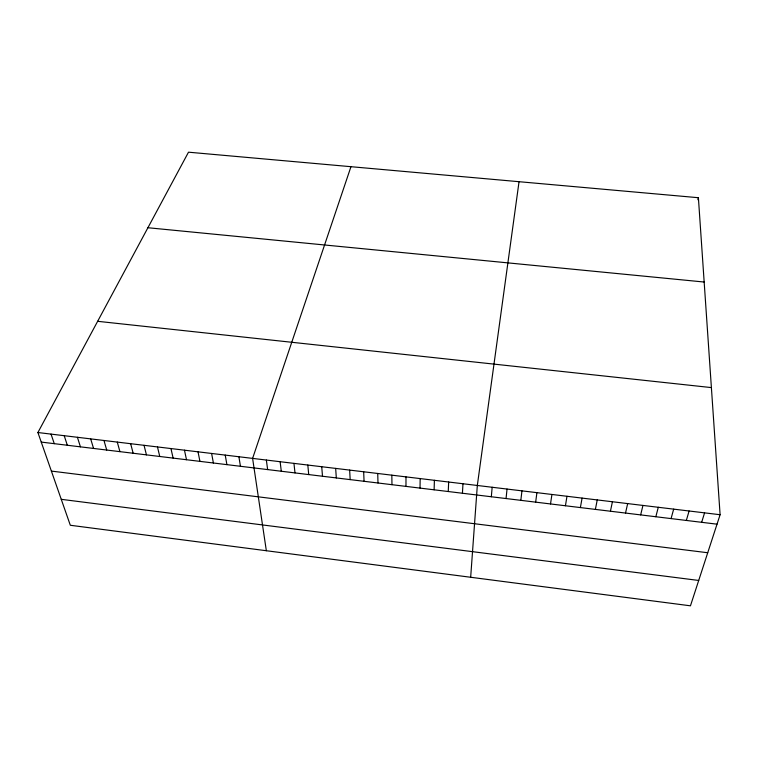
<?xml version="1.0" encoding="UTF-8"?>
<svg xmlns="http://www.w3.org/2000/svg" width="758" height="758" viewBox="0 0 758 758"><rect width="100%" height="100%" fill="white"/><g stroke="black" fill="none" stroke-linecap="round" stroke-linejoin="round"><path stroke-width="1.14" d="M405.975 486.39L405.985 476.877M420.027 488.095L420.169 478.582M434.116 489.81L434.4 480.297M448.253 491.525L448.66 482.022M462.427 493.24L462.977 483.746M470.671 577.264L477.322 485.471L519.04 181.702M491.326 496.755L492.16 487.261M506.06 498.546L507.036 489.052M520.831 500.337L521.949 490.852M535.66 502.137L536.92 492.653M550.516 503.947L551.928 494.462M565.43 505.757L566.984 496.272M580.382 507.576L582.087 498.091M595.381 509.395L597.238 499.92M610.427 511.224L612.426 501.749M625.521 513.052L627.671 503.587M697.919 199.771L698.393 197.715L188.496 152.187L37.9 432.524L70.323 525.266L690.453 605.813L720.1 514.729L698.393 197.715M640.652 514.89L642.955 505.425M655.831 516.738L658.295 507.273M671.067 518.586L673.673 509.13M686.341 520.443L689.098 510.987M701.662 522.3L704.58 512.853M350.963 166.694L252.604 458.391L266.342 550.725M147.905 227.732L704.163 282.033M97.64 321.307L711.392 387.594M37.9 432.524L720.1 514.729M41.245 442.085L717.021 524.176M51.383 471.088L707.726 552.743M61.256 499.323L698.705 580.457M51.042 434.107L54.263 443.667M64.212 435.689L67.329 445.249M77.42 437.281L80.424 446.841M90.676 438.882L93.556 448.433M103.96 440.483L106.717 450.034M117.282 442.085L119.925 451.645M130.641 443.695L133.162 453.246M144.039 445.316L146.446 454.866M157.474 446.926L159.758 456.477M170.948 448.556L173.118 458.097M184.459 450.186L186.506 459.727M198.018 451.815L199.932 461.357M211.605 453.455L213.396 462.996M225.23 455.094L226.898 464.635M238.893 456.742L240.447 466.284M266.352 460.049L267.64 469.581M280.128 461.707L281.294 471.239M293.952 463.375L294.995 472.907M307.814 465.042L308.724 474.574M321.724 466.72L322.501 476.251M335.661 468.397L336.315 477.928M349.646 470.083L350.168 479.606M363.669 471.779L364.058 481.292M377.73 473.466L377.986 482.988M391.839 475.171L391.962 484.684"/></g></svg>
